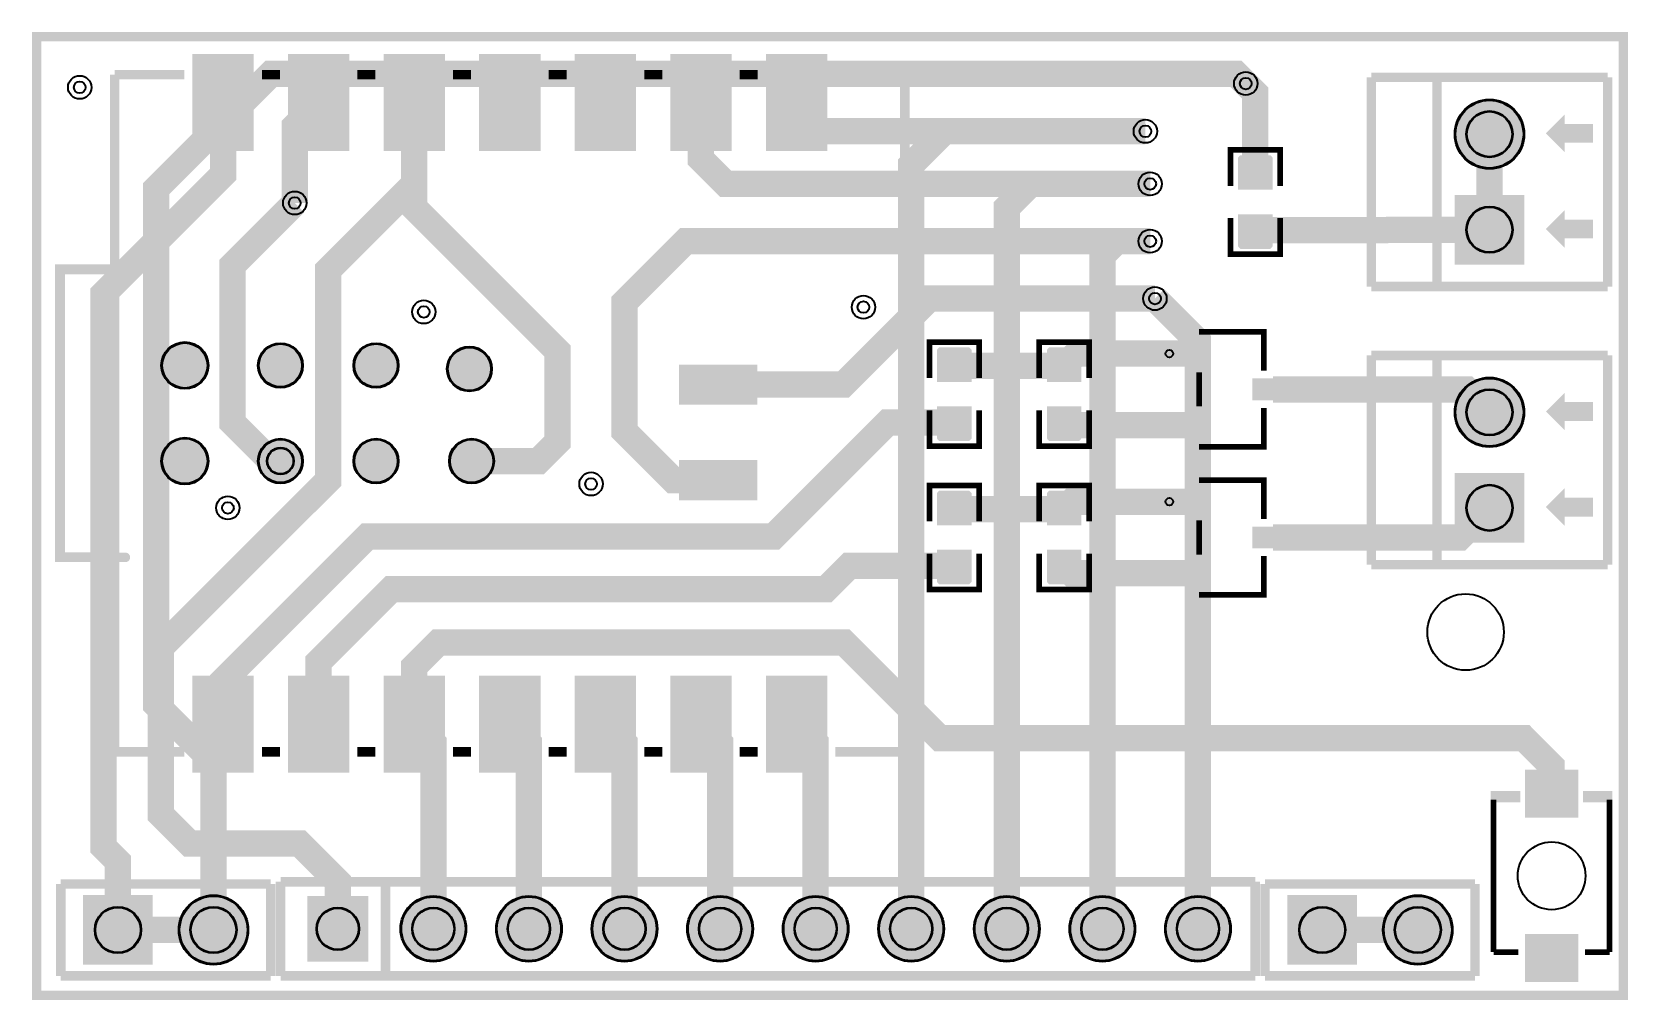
# Model space of a CAD drawing. Header units: millimetres. Extents: x -0.1 to 42.3, y -0.1 to 25.6.
import ezdxf

# ---------------------------------------------------------------- set-up
doc = ezdxf.new("R2010")
doc.units = ezdxf.units.MM
for name, color, linetype, true_color in [('BoardOutLine', 7, 'Continuous', 0xff00ff), ('BottomLayer', 7, 'Continuous', 0x0000ff), ('BottomSolderMaskLayer', 7, 'Continuous', 0xaa00ff), ('Document', 7, 'Continuous', 0xffffff), ('Hole', 7, 'Continuous', 0x222222), ('Multi-Layer', 7, 'Continuous', 0xc0c0c0), ('TopLayer', 7, 'Continuous', 0xff0000), ('TopPasteMaskLayer', 7, 'Continuous', 0x808080), ('TopSilkLayer', 7, 'Continuous', 0xffcc00), ('TopSolderMaskLayer', 7, 'Continuous', 0x800080)]:
    doc.layers.add(name, color=color, linetype=linetype, true_color=true_color)

msp = doc.modelspace()

# ---------------------------------------------------------------- hatches: boundary and pattern name
at = {"layer": 'BottomSolderMaskLayer'}
for points in [[(37.683, 22.886, 1), (39.534, 22.886, 1)], [(37.683, 19.421), (37.683, 21.271), (39.533, 21.271), (39.533, 19.421)], [(37.683, 15.494, 1), (39.534, 15.494, 1)], [(5.88, 14.198, 1), (7.074, 14.198, 1)], [(37.683, 12.029), (37.683, 13.879), (39.533, 13.879), (39.533, 12.029)], [(1.234, 2.661), (3.084, 2.661), (3.084, 0.81), (1.234, 0.81)], [(3.774, 1.736, 1), (5.624, 1.736, 1)], [(7.188, 2.641), (8.814, 2.641), (8.814, 0.89), (7.188, 0.89)], [(9.666, 1.766, 1), (11.416, 1.766, 1)], [(12.206, 1.766, 1), (13.956, 1.766, 1)], [(14.746, 1.766, 1), (16.496, 1.766, 1)], [(17.286, 1.766, 1), (19.036, 1.766, 1)], [(19.826, 1.766, 1), (21.576, 1.766, 1)], [(22.366, 1.766, 1), (24.116, 1.766, 1)], [(24.906, 1.766, 1), (26.656, 1.766, 1)], [(27.446, 1.766, 1), (29.196, 1.766, 1)], [(29.986, 1.766, 1), (31.736, 1.766, 1)], [(33.238, 2.661), (35.088, 2.661), (35.088, 0.81), (33.238, 0.81)], [(35.778, 1.736, 1), (37.628, 1.736, 1)]]:
    msp.add_hatch(color=256, dxfattribs=at).paths.add_polyline_path(points)
at = {"layer": 'Document'}
for points in [[(40.108, 22.907), (40.609, 22.407), (40.609, 23.407)], [(40.609, 22.657), (40.609, 23.157), (41.359, 23.157), (41.359, 22.657)], [(40.108, 20.367), (40.608, 19.867), (40.608, 20.867)], [(40.608, 20.117), (40.608, 20.617), (41.358, 20.617), (41.358, 20.117)], [(2.355, 11.511), (0.625, 11.511), (0.608, 11.512), (0.592, 11.515), (0.576, 11.521), (0.561, 11.528), (0.548, 11.537), (0.535, 11.548), (0.524, 11.561), (0.515, 11.575), (0.508, 11.589), (0.502, 11.605), (0.499, 11.621), (0.498, 11.638), (0.498, 19.288), (0.499, 19.305), (0.502, 19.321), (0.508, 19.337), (0.515, 19.352), (0.524, 19.365), (0.535, 19.378), (0.548, 19.389), (0.561, 19.398), (0.576, 19.405), (0.592, 19.411), (0.608, 19.414), (0.625, 19.415), (2.455, 19.415), (2.472, 19.414), (2.488, 19.411), (2.504, 19.405), (2.518, 19.398), (2.532, 19.389), (2.545, 19.378), (2.556, 19.365), (2.565, 19.352), (2.572, 19.337), (2.578, 19.321), (2.581, 19.305), (2.582, 19.288), (2.581, 19.271), (2.578, 19.255), (2.572, 19.239), (2.565, 19.225), (2.556, 19.211), (2.545, 19.198), (2.532, 19.187), (2.518, 19.178), (2.504, 19.171), (2.488, 19.165), (2.472, 19.162), (2.455, 19.161), (0.752, 19.161), (0.752, 11.765), (2.355, 11.765), (2.372, 11.764), (2.388, 11.761), (2.404, 11.755), (2.418, 11.748), (2.432, 11.739), (2.445, 11.728), (2.456, 11.715), (2.465, 11.702), (2.472, 11.687), (2.478, 11.671), (2.481, 11.655), (2.482, 11.638), (2.481, 11.621), (2.478, 11.605), (2.472, 11.589), (2.465, 11.575), (2.456, 11.561), (2.445, 11.548), (2.432, 11.537), (2.418, 11.528), (2.404, 11.521), (2.388, 11.515), (2.372, 11.512), (2.355, 11.511)], [(40.108, 15.515), (40.609, 15.015), (40.609, 16.015)], [(40.609, 15.265), (40.609, 15.765), (41.359, 15.765), (41.359, 15.265)], [(40.108, 12.975), (40.608, 12.475), (40.608, 13.475)], [(40.608, 12.725), (40.608, 13.225), (41.358, 13.225), (41.358, 12.725)]]:
    msp.add_hatch(color=256, dxfattribs=at).paths.add_polyline_path(points)
at = {"layer": 'Multi-Layer'}
for points in [[(37.708, 22.886, 1), (39.508, 22.886, 1)], [(37.708, 19.446), (37.708, 21.246), (39.508, 21.246), (39.508, 19.446)], [(37.708, 15.494, 1), (39.508, 15.494, 1)], [(5.906, 14.198, 1), (7.049, 14.198, 1)], [(37.708, 12.054), (37.708, 13.854), (39.508, 13.854), (39.508, 12.054)], [(1.259, 2.636), (3.059, 2.636), (3.059, 0.836), (1.259, 0.836)], [(3.799, 1.736, 1), (5.599, 1.736, 1)], [(7.214, 2.616), (8.788, 2.616), (8.788, 0.916), (7.214, 0.916)], [(9.691, 1.766, 1), (11.391, 1.766, 1)], [(12.231, 1.766, 1), (13.931, 1.766, 1)], [(14.771, 1.766, 1), (16.471, 1.766, 1)], [(17.311, 1.766, 1), (19.011, 1.766, 1)], [(19.851, 1.766, 1), (21.551, 1.766, 1)], [(22.391, 1.766, 1), (24.091, 1.766, 1)], [(24.931, 1.766, 1), (26.631, 1.766, 1)], [(27.471, 1.766, 1), (29.171, 1.766, 1)], [(30.011, 1.766, 1), (31.711, 1.766, 1)], [(33.263, 2.636), (35.063, 2.636), (35.063, 0.836), (33.263, 0.836)], [(35.803, 1.736, 1), (37.603, 1.736, 1)]]:
    msp.add_hatch(color=256, dxfattribs=at).paths.add_polyline_path(points)
at = {"layer": 'TopLayer'}
for points in [[(4.153, 22.48), (4.153, 24.98), (5.753, 24.98), (5.753, 22.48)], [(6.693, 22.48), (6.693, 24.98), (8.293, 24.98), (8.293, 22.48)], [(9.233, 22.48), (9.233, 24.98), (10.833, 24.98), (10.833, 22.48)], [(11.773, 22.48), (11.773, 24.98), (13.373, 24.98), (13.373, 22.48)], [(14.313, 22.48), (14.313, 24.98), (15.913, 24.98), (15.913, 22.48)], [(16.853, 22.48), (16.853, 24.98), (18.453, 24.98), (18.453, 22.48)], [(19.393, 22.48), (19.393, 24.98), (20.993, 24.98), (20.993, 22.48)], [(31.953, 21.432), (32.817, 21.432), (32.817, 22.239), (31.953, 22.239)], [(31.953, 20.732), (32.817, 20.732), (32.817, 19.926), (31.953, 19.926)], [(3.337, 16.738, 1), (4.537, 16.738, 1)], [(5.906, 16.738, 1), (7.049, 16.738, 1)], [(8.446, 16.738, 1), (9.589, 16.738, 1)], [(10.929, 16.645, 1), (12.072, 16.645, 1)], [(23.952, 16.326), (24.816, 16.326), (24.816, 17.133), (23.952, 17.133)], [(26.873, 16.326), (27.737, 16.326), (27.737, 17.133), (26.873, 17.133)], [(30.13, 17.319), (30.13, 16.787), (31.168, 16.787), (31.168, 17.319)], [(17.094, 16.738), (19.126, 16.738), (19.126, 15.722), (17.094, 15.722)], [(32.333, 16.369), (32.333, 15.837), (33.37, 15.837), (33.37, 16.369)], [(23.952, 15.626), (24.816, 15.626), (24.816, 14.82), (23.952, 14.82)], [(26.873, 15.626), (27.737, 15.626), (27.737, 14.82), (26.873, 14.82)], [(30.13, 15.419), (30.13, 14.887), (31.168, 14.887), (31.168, 15.419)], [(3.337, 14.198, 1), (4.537, 14.198, 1)], [(8.446, 14.198, 1), (9.589, 14.198, 1)], [(10.986, 14.198, 1), (12.129, 14.198, 1)], [(19.126, 13.182), (17.094, 13.182), (17.094, 14.198), (19.126, 14.198)], [(23.952, 12.516), (24.816, 12.516), (24.816, 13.323), (23.952, 13.323)], [(26.873, 12.516), (27.737, 12.516), (27.737, 13.323), (26.873, 13.323)], [(30.13, 13.382), (30.13, 12.85), (31.168, 12.85), (31.168, 13.382)], [(32.333, 12.432), (32.333, 11.9), (33.37, 11.9), (33.37, 12.432)], [(23.952, 11.816), (24.816, 11.816), (24.816, 11.01), (23.952, 11.01)], [(26.873, 11.816), (27.737, 11.816), (27.737, 11.01), (26.873, 11.01)], [(30.13, 11.482), (30.13, 10.95), (31.168, 10.95), (31.168, 11.482)], [(4.153, 5.956), (4.153, 8.456), (5.753, 8.456), (5.753, 5.956)], [(6.693, 5.956), (6.693, 8.456), (8.293, 8.456), (8.293, 5.956)], [(9.233, 5.956), (9.233, 8.456), (10.833, 8.456), (10.833, 5.956)], [(11.773, 5.956), (11.773, 8.456), (13.373, 8.456), (13.373, 5.956)], [(14.313, 5.956), (14.313, 8.456), (15.913, 8.456), (15.913, 5.956)], [(16.853, 5.956), (16.853, 8.456), (18.453, 8.456), (18.453, 5.956)], [(19.393, 5.956), (19.393, 8.456), (20.993, 8.456), (20.993, 5.956)], [(39.579, 4.745), (40.939, 4.745), (40.939, 5.975), (39.579, 5.975)], [(39.579, 1.605), (40.939, 1.605), (40.939, 0.375), (39.579, 0.375)]]:
    msp.add_hatch(color=256, dxfattribs=at).paths.add_polyline_path(points)
at = {"layer": 'TopPasteMaskLayer'}
for points in [[(4.153, 22.48), (4.153, 24.98), (5.753, 24.98), (5.753, 22.48)], [(6.693, 22.48), (6.693, 24.98), (8.293, 24.98), (8.293, 22.48)], [(9.233, 22.48), (9.233, 24.98), (10.833, 24.98), (10.833, 22.48)], [(11.773, 22.48), (11.773, 24.98), (13.373, 24.98), (13.373, 22.48)], [(14.313, 22.48), (14.313, 24.98), (15.913, 24.98), (15.913, 22.48)], [(16.853, 22.48), (16.853, 24.98), (18.453, 24.98), (18.453, 22.48)], [(19.393, 22.48), (19.393, 24.98), (20.993, 24.98), (20.993, 22.48)], [(31.935, 22.277), (31.935, 21.477), (31.985, 21.427), (32.213, 21.427), (32.213, 21.797), (32.543, 21.797), (32.543, 21.427), (32.785, 21.427), (32.835, 21.477), (32.835, 22.277), (32.785, 22.327), (31.985, 22.327)], [(32.835, 19.887), (32.835, 20.687), (32.785, 20.737), (32.557, 20.737), (32.557, 20.367), (32.227, 20.367), (32.227, 20.737), (31.985, 20.737), (31.935, 20.687), (31.935, 19.887), (31.985, 19.837), (32.785, 19.837)], [(3.337, 16.738, 1), (4.537, 16.738, 1)], [(5.906, 16.738, 1), (7.049, 16.738, 1)], [(8.446, 16.738, 1), (9.589, 16.738, 1)], [(10.929, 16.645, 1), (12.072, 16.645, 1)], [(23.934, 17.171), (23.934, 16.371), (23.984, 16.321), (24.212, 16.321), (24.212, 16.691), (24.542, 16.691), (24.542, 16.321), (24.784, 16.321), (24.834, 16.371), (24.834, 17.171), (24.784, 17.221), (23.984, 17.221)], [(26.855, 17.171), (26.855, 16.371), (26.905, 16.321), (27.133, 16.321), (27.133, 16.691), (27.463, 16.691), (27.463, 16.321), (27.705, 16.321), (27.755, 16.371), (27.755, 17.171), (27.705, 17.221), (26.905, 17.221)], [(30.13, 17.319), (30.13, 16.787), (31.168, 16.787), (31.168, 17.319)], [(17.094, 16.738), (19.126, 16.738), (19.126, 15.722), (17.094, 15.722)], [(32.333, 16.369), (32.333, 15.837), (33.37, 15.837), (33.37, 16.369)], [(24.834, 14.781), (24.834, 15.581), (24.784, 15.631), (24.556, 15.631), (24.556, 15.261), (24.226, 15.261), (24.226, 15.631), (23.984, 15.631), (23.934, 15.581), (23.934, 14.781), (23.984, 14.731), (24.784, 14.731)], [(27.755, 14.781), (27.755, 15.581), (27.705, 15.631), (27.477, 15.631), (27.477, 15.261), (27.147, 15.261), (27.147, 15.631), (26.905, 15.631), (26.855, 15.581), (26.855, 14.781), (26.905, 14.731), (27.705, 14.731)], [(30.13, 15.419), (30.13, 14.887), (31.168, 14.887), (31.168, 15.419)], [(3.337, 14.198, 1), (4.537, 14.198, 1)], [(8.446, 14.198, 1), (9.589, 14.198, 1)], [(10.986, 14.198, 1), (12.129, 14.198, 1)], [(19.126, 13.182), (17.094, 13.182), (17.094, 14.198), (19.126, 14.198)], [(23.934, 13.361), (23.934, 12.561), (23.984, 12.511), (24.212, 12.511), (24.212, 12.881), (24.542, 12.881), (24.542, 12.511), (24.784, 12.511), (24.834, 12.561), (24.834, 13.361), (24.784, 13.411), (23.984, 13.411)], [(26.855, 13.361), (26.855, 12.561), (26.905, 12.511), (27.133, 12.511), (27.133, 12.881), (27.463, 12.881), (27.463, 12.511), (27.705, 12.511), (27.755, 12.561), (27.755, 13.361), (27.705, 13.411), (26.905, 13.411)], [(30.13, 13.382), (30.13, 12.85), (31.168, 12.85), (31.168, 13.382)], [(32.333, 12.432), (32.333, 11.9), (33.37, 11.9), (33.37, 12.432)], [(24.834, 10.971), (24.834, 11.771), (24.784, 11.821), (24.556, 11.821), (24.556, 11.451), (24.226, 11.451), (24.226, 11.821), (23.984, 11.821), (23.934, 11.771), (23.934, 10.971), (23.984, 10.921), (24.784, 10.921)], [(27.755, 10.971), (27.755, 11.771), (27.705, 11.821), (27.477, 11.821), (27.477, 11.451), (27.147, 11.451), (27.147, 11.821), (26.905, 11.821), (26.855, 11.771), (26.855, 10.971), (26.905, 10.921), (27.705, 10.921)], [(30.13, 11.482), (30.13, 10.95), (31.168, 10.95), (31.168, 11.482)], [(4.153, 5.956), (4.153, 8.456), (5.753, 8.456), (5.753, 5.956)], [(6.693, 5.956), (6.693, 8.456), (8.293, 8.456), (8.293, 5.956)], [(9.233, 5.956), (9.233, 8.456), (10.833, 8.456), (10.833, 5.956)], [(11.773, 5.956), (11.773, 8.456), (13.373, 8.456), (13.373, 5.956)], [(14.313, 5.956), (14.313, 8.456), (15.913, 8.456), (15.913, 5.956)], [(16.853, 5.956), (16.853, 8.456), (18.453, 8.456), (18.453, 5.956)], [(19.393, 5.956), (19.393, 8.456), (20.993, 8.456), (20.993, 5.956)], [(39.579, 4.745), (40.939, 4.745), (40.939, 5.975), (39.579, 5.975)], [(39.579, 1.605), (40.939, 1.605), (40.939, 0.375), (39.579, 0.375)]]:
    msp.add_hatch(color=256, dxfattribs=at).paths.add_polyline_path(points)
at = {"layer": 'TopSilkLayer'}
for points in [[(40.108, 22.906), (40.608, 22.406), (40.608, 23.406)], [(40.608, 22.656), (40.608, 23.156), (41.358, 23.156), (41.358, 22.656)], [(40.108, 20.366), (40.608, 19.866), (40.608, 20.866)], [(40.608, 20.116), (40.608, 20.616), (41.358, 20.616), (41.358, 20.116)], [(40.108, 15.514), (40.608, 15.014), (40.608, 16.014)], [(40.608, 15.264), (40.608, 15.764), (41.358, 15.764), (41.358, 15.264)], [(40.108, 12.974), (40.608, 12.474), (40.608, 13.474)], [(40.608, 12.724), (40.608, 13.224), (41.358, 13.224), (41.358, 12.724)], [(38.642, 5.125), (39.427, 5.125), (39.427, 5.43), (38.642, 5.43)], [(41.876, 5.125), (41.091, 5.125), (41.091, 5.43), (41.876, 5.43)]]:
    msp.add_hatch(color=256, dxfattribs=at).paths.add_polyline_path(points)
at = {"layer": 'TopSolderMaskLayer'}
for points in [[(4.137, 22.44), (4.137, 25.02), (5.769, 25.02), (5.769, 22.44)], [(6.677, 22.44), (6.677, 25.02), (8.309, 25.02), (8.309, 22.44)], [(9.217, 22.44), (9.217, 25.02), (10.849, 25.02), (10.849, 22.44)], [(11.757, 22.44), (11.757, 25.02), (13.389, 25.02), (13.389, 22.44)], [(14.297, 22.44), (14.297, 25.02), (15.929, 25.02), (15.929, 22.44)], [(16.837, 22.44), (16.837, 25.02), (18.469, 25.02), (18.469, 22.44)], [(19.377, 22.44), (19.377, 25.02), (21.009, 25.02), (21.009, 22.44)], [(37.683, 22.886, 1), (39.534, 22.886, 1)], [(31.926, 21.408), (32.844, 21.408), (32.844, 22.262), (31.926, 22.262)], [(37.683, 19.421), (37.683, 21.271), (39.533, 21.271), (39.533, 19.421)], [(31.926, 20.756), (32.844, 20.756), (32.844, 19.902), (31.926, 19.902)], [(3.312, 16.738, 1), (4.562, 16.738, 1)], [(5.88, 16.738, 1), (7.074, 16.738, 1)], [(8.42, 16.738, 1), (9.614, 16.738, 1)], [(10.903, 16.645, 1), (12.097, 16.645, 1)], [(23.925, 16.302), (24.843, 16.302), (24.843, 17.156), (23.925, 17.156)], [(26.846, 16.302), (27.764, 16.302), (27.764, 17.156), (26.846, 17.156)], [(30.105, 17.344), (30.105, 16.762), (31.193, 16.762), (31.193, 17.344)], [(17.069, 16.763), (19.152, 16.763), (19.152, 15.697), (17.069, 15.697)], [(32.307, 16.394), (32.307, 15.812), (33.396, 15.812), (33.396, 16.394)], [(37.683, 15.494, 1), (39.534, 15.494, 1)], [(23.925, 15.65), (24.843, 15.65), (24.843, 14.796), (23.925, 14.796)], [(26.846, 15.65), (27.764, 15.65), (27.764, 14.796), (26.846, 14.796)], [(30.105, 15.444), (30.105, 14.862), (31.193, 14.862), (31.193, 15.444)], [(3.312, 14.198, 1), (4.562, 14.198, 1)], [(5.88, 14.198, 1), (7.074, 14.198, 1)], [(8.42, 14.198, 1), (9.614, 14.198, 1)], [(10.96, 14.198, 1), (12.154, 14.198, 1)], [(19.152, 13.157), (17.069, 13.157), (17.069, 14.223), (19.152, 14.223)], [(37.683, 12.029), (37.683, 13.879), (39.533, 13.879), (39.533, 12.029)], [(23.925, 12.492), (24.843, 12.492), (24.843, 13.346), (23.925, 13.346)], [(26.846, 12.492), (27.764, 12.492), (27.764, 13.346), (26.846, 13.346)], [(30.105, 13.407), (30.105, 12.825), (31.193, 12.825), (31.193, 13.407)], [(32.307, 12.457), (32.307, 11.875), (33.396, 11.875), (33.396, 12.457)], [(23.925, 11.84), (24.843, 11.84), (24.843, 10.986), (23.925, 10.986)], [(26.846, 11.84), (27.764, 11.84), (27.764, 10.986), (26.846, 10.986)], [(30.105, 11.507), (30.105, 10.925), (31.193, 10.925), (31.193, 11.507)], [(4.137, 5.916), (4.137, 8.496), (5.769, 8.496), (5.769, 5.916)], [(6.677, 5.916), (6.677, 8.496), (8.309, 8.496), (8.309, 5.916)], [(9.217, 5.916), (9.217, 8.496), (10.849, 8.496), (10.849, 5.916)], [(11.757, 5.916), (11.757, 8.496), (13.389, 8.496), (13.389, 5.916)], [(14.297, 5.916), (14.297, 8.496), (15.929, 8.496), (15.929, 5.916)], [(16.837, 5.916), (16.837, 8.496), (18.469, 8.496), (18.469, 5.916)], [(19.377, 5.916), (19.377, 8.496), (21.009, 8.496), (21.009, 5.916)], [(39.551, 4.722), (40.967, 4.722), (40.967, 5.998), (39.551, 5.998)], [(1.234, 2.661), (3.084, 2.661), (3.084, 0.81), (1.234, 0.81)], [(3.774, 1.736, 1), (5.624, 1.736, 1)], [(7.188, 2.641), (8.814, 2.641), (8.814, 0.89), (7.188, 0.89)], [(9.666, 1.766, 1), (11.416, 1.766, 1)], [(12.206, 1.766, 1), (13.956, 1.766, 1)], [(14.746, 1.766, 1), (16.496, 1.766, 1)], [(17.286, 1.766, 1), (19.036, 1.766, 1)], [(19.826, 1.766, 1), (21.576, 1.766, 1)], [(22.366, 1.766, 1), (24.116, 1.766, 1)], [(24.906, 1.766, 1), (26.656, 1.766, 1)], [(27.446, 1.766, 1), (29.196, 1.766, 1)], [(29.986, 1.766, 1), (31.736, 1.766, 1)], [(33.238, 2.661), (35.088, 2.661), (35.088, 0.81), (33.238, 0.81)], [(35.778, 1.736, 1), (37.628, 1.736, 1)], [(39.551, 1.628), (40.967, 1.628), (40.967, 0.352), (39.551, 0.352)]]:
    msp.add_hatch(color=256, dxfattribs=at).paths.add_polyline_path(points)

# ---------------------------------------------------------------- linework, layer by layer
at = {"layer": 'BoardOutLine', "const_width": 0.254}
msp.add_lwpolyline([(0, 25.476), (42.164, 25.476), (42.164, -0.001), (0, -0.001), (0, 25.476)], close=True, dxfattribs=at)
at = {"layer": 'BottomLayer', "const_width": 0.7}
for points in [[(32.131, 24.231), (31.877, 24.485), (6.223, 24.485), (3.175, 21.437), (3.175, 7.721), (4.699, 6.197), (4.699, 1.737)], [(29.464, 22.961), (24.13, 22.961), (23.241, 22.072), (23.241, 1.766)], [(29.591, 21.564), (26.416, 21.564), (25.781, 20.929), (25.781, 1.766)], [(29.591, 20.04), (28.702, 20.04), (28.321, 19.659), (28.321, 1.766)], [(29.718, 18.516), (30.861, 17.373), (30.861, 1.766)]]:
    msp.add_lwpolyline(points, dxfattribs=at)
at = {"layer": 'BottomSolderMaskLayer'}
for centre, radius in [((38.608, 22.886), 0.925), ((38.608, 22.886), 0.617), ((38.608, 20.346), 0.617), ((38.608, 15.494), 0.925), ((38.608, 15.494), 0.617), ((6.477, 14.198), 0.597), ((6.477, 14.198), 0.358), ((38.608, 12.954), 0.617), ((4.699, 1.736), 0.925), ((10.541, 1.766), 0.875), ((13.081, 1.766), 0.875), ((15.621, 1.766), 0.875), ((18.161, 1.766), 0.875), ((20.701, 1.766), 0.875), ((23.241, 1.766), 0.875), ((25.781, 1.766), 0.875), ((28.321, 1.766), 0.875), ((30.861, 1.766), 0.875), ((36.703, 1.736), 0.925), ((2.159, 1.736), 0.617), ((4.699, 1.736), 0.617), ((8.001, 1.766), 0.568), ((10.541, 1.766), 0.566), ((13.081, 1.766), 0.566), ((15.621, 1.766), 0.566), ((18.161, 1.766), 0.566), ((20.701, 1.766), 0.566), ((23.241, 1.766), 0.566), ((25.781, 1.766), 0.566), ((28.321, 1.766), 0.566), ((30.861, 1.766), 0.566), ((34.163, 1.736), 0.617), ((36.703, 1.736), 0.617)]:
    msp.add_circle(centre, radius, dxfattribs=at)
at = {"layer": 'Document'}
for centre in [(30.1, 17.053), (30.1, 13.116)]:
    msp.add_circle(centre, 0.1, dxfattribs=at)
at = {"layer": 'Hole'}
for centre in [(1.143, 24.13), (32.131, 24.231), (29.464, 22.961), (29.591, 21.564), (6.858, 21.056), (29.591, 20.04), (29.718, 18.516), (10.287, 18.161), (21.971, 18.288), (14.732, 13.589), (5.08, 12.954)]:
    msp.add_circle(centre, 0.155, dxfattribs=at)
at = {"layer": 'Multi-Layer'}
for centre, radius in [((1.143, 24.13), 0.31), ((32.131, 24.231), 0.31), ((38.608, 22.886), 0.9), ((38.608, 22.886), 0.6), ((29.464, 22.961), 0.31), ((29.591, 21.564), 0.31), ((6.858, 21.056), 0.31), ((38.608, 20.346), 0.6), ((29.591, 20.04), 0.31), ((29.718, 18.516), 0.31), ((10.287, 18.161), 0.31), ((21.971, 18.288), 0.31), ((38.608, 15.494), 0.9), ((38.608, 15.494), 0.6), ((6.477, 14.198), 0.572), ((6.477, 14.198), 0.343), ((14.732, 13.589), 0.31), ((5.08, 12.954), 0.31), ((38.608, 12.954), 0.6), ((37.973, 9.652), 1.016), ((4.699, 1.736), 0.9), ((10.541, 1.766), 0.85), ((13.081, 1.766), 0.85), ((15.621, 1.766), 0.85), ((18.161, 1.766), 0.85), ((20.701, 1.766), 0.85), ((23.241, 1.766), 0.85), ((25.781, 1.766), 0.85), ((28.321, 1.766), 0.85), ((30.861, 1.766), 0.85), ((36.703, 1.736), 0.9), ((2.159, 1.736), 0.6), ((4.699, 1.736), 0.6), ((8.001, 1.766), 0.55), ((10.541, 1.766), 0.55), ((13.081, 1.766), 0.55), ((15.621, 1.766), 0.55), ((18.161, 1.766), 0.55), ((20.701, 1.766), 0.55), ((23.241, 1.766), 0.55), ((25.781, 1.766), 0.55), ((28.321, 1.766), 0.55), ((30.861, 1.766), 0.55), ((34.163, 1.736), 0.6), ((36.703, 1.736), 0.6)]:
    msp.add_circle(centre, radius, dxfattribs=at)
at = {"layer": 'TopLayer', "const_width": 0.7}
for points in [[(32.131, 24.231), (32.385, 23.977), (32.385, 21.835)], [(4.953, 23.731), (4.953, 21.818), (1.778, 18.643), (1.778, 3.936), (2.159, 3.555), (2.159, 1.737)], [(10.033, 23.731), (10.033, 21.564), (7.747, 19.278), (7.747, 13.69), (3.302, 9.245), (3.302, 4.8), (4.064, 4.038), (6.985, 4.038), (8.001, 3.022), (8.001, 1.765)], [(7.493, 23.73), (6.858, 23.095), (6.858, 21.056)], [(10.033, 23.731), (10.033, 20.929), (13.843, 17.119), (13.843, 14.706), (13.335, 14.198), (11.557, 14.198)], [(17.653, 23.731), (17.653, 22.224), (18.313, 21.564), (29.591, 21.564)], [(20.193, 23.343), (20.575, 22.961), (29.464, 22.961)], [(38.608, 20.346), (38.608, 22.886)], [(6.858, 21.056), (6.858, 21.056), (5.207, 19.405), (5.207, 15.214), (6.223, 14.198), (6.477, 14.198)], [(18.11, 13.69), (16.916, 13.69), (15.621, 14.985), (15.621, 18.414), (17.247, 20.04), (29.591, 20.04)], [(32.385, 20.33), (38.608, 20.345)], [(18.11, 16.23), (21.438, 16.23), (23.724, 18.516), (29.718, 18.516)], [(27.305, 16.729), (27.629, 17.053), (30.649, 17.053)], [(24.384, 16.729), (27.305, 16.729)], [(38.608, 15.494), (37.999, 16.103), (32.851, 16.103)], [(4.953, 7.205), (4.953, 8.356), (8.788, 12.191), (19.583, 12.191), (22.614, 15.222), (24.384, 15.222)], [(27.305, 15.223), (27.375, 15.153), (30.649, 15.153)], [(24.384, 12.919), (27.305, 12.919)], [(27.305, 12.919), (27.502, 13.116), (30.649, 13.116)], [(38.608, 12.954), (37.82, 12.166), (32.851, 12.166)], [(24.384, 11.412), (21.598, 11.412), (20.98, 10.794), (9.423, 10.794), (7.493, 8.864), (7.493, 7.205)], [(27.305, 11.413), (27.502, 11.216), (30.649, 11.216)], [(10.033, 7.213), (10.033, 8.737), (10.668, 9.372), (21.463, 9.372), (24.003, 6.832), (39.523, 6.832), (40.259, 6.095), (40.259, 5.333)], [(10.033, 7.206), (10.541, 6.698), (10.541, 1.766)], [(12.573, 7.206), (13.081, 6.698), (13.081, 1.766)], [(15.113, 7.206), (15.621, 6.698), (15.621, 1.766)], [(17.653, 7.206), (18.161, 6.698), (18.161, 1.766)], [(20.193, 7.206), (20.701, 6.698), (20.701, 1.766)], [(2.159, 1.736), (4.699, 1.736)], [(34.163, 1.736), (36.703, 1.736)]]:
    msp.add_lwpolyline(points, dxfattribs=at)
at = {"layer": 'TopLayer'}
for centre, radius in [((3.937, 16.738), 0.6), ((6.477, 16.738), 0.572), ((9.017, 16.738), 0.572), ((11.5, 16.645), 0.572), ((3.937, 14.198), 0.6), ((9.017, 14.198), 0.572), ((11.557, 14.198), 0.572)]:
    msp.add_circle(centre, radius, dxfattribs=at)
at = {"layer": 'TopPasteMaskLayer'}
for centre, radius in [((3.937, 16.738), 0.6), ((6.477, 16.738), 0.572), ((9.017, 16.738), 0.572), ((11.5, 16.645), 0.572), ((3.937, 14.198), 0.6), ((9.017, 14.198), 0.572), ((11.557, 14.198), 0.572)]:
    msp.add_circle(centre, radius, dxfattribs=at)
at = {"layer": 'TopSilkLayer'}
for points, const_width in [([(2.073, 24.468), (3.922, 24.468)], 0.254), ([(2.073, 6.468), (2.073, 24.468)], 0.254), ([(5.984, 24.468), (6.462, 24.468)], 0.254), ([(8.524, 24.468), (9.002, 24.468)], 0.254), ([(11.064, 24.468), (11.542, 24.468)], 0.254), ([(13.604, 24.468), (14.082, 24.468)], 0.254), ([(16.144, 24.468), (16.622, 24.468)], 0.254), ([(18.684, 24.468), (19.162, 24.468)], 0.254), ([(21.224, 24.468), (23.073, 24.468)], 0.254), ([(23.073, 24.468), (23.073, 6.468)], 0.254), ([(35.469, 24.396), (41.748, 24.396)], 0.254), ([(35.469, 24.396), (35.469, 18.836)], 0.254), ([(37.213, 24.396), (37.213, 18.836)], 0.254), ([(41.748, 24.396), (41.748, 18.836)], 0.254), ([(31.724, 21.508), (31.724, 22.467), (33.046, 22.467), (33.046, 21.508)], 0.152), ([(31.724, 20.656), (31.724, 19.697), (33.046, 19.697), (33.046, 20.656)], 0.152), ([(2.073, 19.295), (0.617, 19.295), (0.617, 11.641), (2.073, 11.641)], 0.254), ([(35.469, 18.836), (41.748, 18.836)], 0.254), ([(23.723, 16.402), (23.723, 17.361), (25.045, 17.361), (25.045, 16.402)], 0.152), ([(26.644, 16.402), (26.644, 17.361), (27.966, 17.361), (27.966, 16.402)], 0.152), ([(30.891, 17.629), (32.609, 17.629), (32.609, 16.598)], 0.152), ([(35.469, 17.004), (41.748, 17.004)], 0.254), ([(35.469, 17.004), (35.469, 11.444)], 0.254), ([(37.213, 17.004), (37.213, 11.444)], 0.254), ([(41.748, 17.004), (41.748, 11.444)], 0.254), ([(30.891, 15.648), (30.891, 16.558)], 0.152), ([(23.723, 15.55), (23.723, 14.591), (25.045, 14.591), (25.045, 15.55)], 0.152), ([(26.644, 15.55), (26.644, 14.591), (27.966, 14.591), (27.966, 15.55)], 0.152), ([(30.891, 14.577), (32.609, 14.577), (32.609, 15.608)], 0.152), ([(23.723, 12.592), (23.723, 13.551), (25.045, 13.551), (25.045, 12.592)], 0.152), ([(26.644, 12.592), (26.644, 13.551), (27.966, 13.551), (27.966, 12.592)], 0.152), ([(30.891, 13.692), (32.609, 13.692), (32.609, 12.661)], 0.152), ([(30.891, 11.711), (30.891, 12.621)], 0.152), ([(23.723, 11.74), (23.723, 10.781), (25.045, 10.781), (25.045, 11.74)], 0.152), ([(26.644, 11.74), (26.644, 10.781), (27.966, 10.781), (27.966, 11.74)], 0.152), ([(30.891, 10.64), (32.609, 10.64), (32.609, 11.671)], 0.152), ([(35.469, 11.444), (41.748, 11.444)], 0.254), ([(3.922, 6.468), (2.073, 6.468)], 0.254), ([(6.462, 6.468), (5.984, 6.468)], 0.254), ([(9.002, 6.468), (8.524, 6.468)], 0.254), ([(11.542, 6.468), (11.064, 6.468)], 0.254), ([(14.082, 6.468), (13.604, 6.468)], 0.254), ([(16.622, 6.468), (16.144, 6.468)], 0.254), ([(19.162, 6.468), (18.684, 6.468)], 0.254), ([(23.073, 6.468), (21.224, 6.468)], 0.254), ([(38.718, 5.201), (38.718, 1.149)], 0.152), ([(41.8, 5.201), (41.8, 1.149)], 0.152), ([(0.639, 2.956), (6.219, 2.956)], 0.254), ([(0.639, 0.516), (0.639, 2.956)], 0.254), ([(6.219, 2.956), (6.219, 0.516)], 0.254), ([(6.481, 3.016), (6.481, 0.516)], 0.254), ([(32.381, 3.016), (6.481, 3.016)], 0.254), ([(9.271, 3.016), (9.271, 0.516)], 0.254), ([(32.381, 0.516), (32.381, 3.016)], 0.254), ([(32.643, 2.956), (38.223, 2.956)], 0.254), ([(32.643, 0.516), (32.643, 2.956)], 0.254), ([(38.223, 2.956), (38.223, 0.516)], 0.254), ([(38.718, 1.149), (39.376, 1.149)], 0.152), ([(41.8, 1.149), (41.142, 1.149)], 0.152), ([(6.219, 0.516), (0.639, 0.516)], 0.254), ([(6.481, 0.516), (32.381, 0.516)], 0.254), ([(38.223, 0.516), (32.643, 0.516)], 0.254)]:
    msp.add_lwpolyline(points, dxfattribs=dict(at, const_width=const_width))
msp.add_circle((40.259, 3.175), 0.9, dxfattribs=at)
at = {"layer": 'TopSolderMaskLayer'}
for centre, radius in [((38.608, 22.886), 0.925), ((38.608, 22.886), 0.617), ((38.608, 20.346), 0.617), ((3.937, 16.738), 0.625), ((6.477, 16.738), 0.597), ((9.017, 16.738), 0.597), ((11.5, 16.645), 0.597), ((38.608, 15.494), 0.925), ((38.608, 15.494), 0.617), ((3.937, 14.198), 0.625), ((6.477, 14.198), 0.597), ((6.477, 14.198), 0.358), ((9.017, 14.198), 0.597), ((11.557, 14.198), 0.597), ((38.608, 12.954), 0.617), ((4.699, 1.736), 0.925), ((10.541, 1.766), 0.875), ((13.081, 1.766), 0.875), ((15.621, 1.766), 0.875), ((18.161, 1.766), 0.875), ((20.701, 1.766), 0.875), ((23.241, 1.766), 0.875), ((25.781, 1.766), 0.875), ((28.321, 1.766), 0.875), ((30.861, 1.766), 0.875), ((36.703, 1.736), 0.925), ((2.159, 1.736), 0.617), ((4.699, 1.736), 0.617), ((8.001, 1.766), 0.568), ((10.541, 1.766), 0.566), ((13.081, 1.766), 0.566), ((15.621, 1.766), 0.566), ((18.161, 1.766), 0.566), ((20.701, 1.766), 0.566), ((23.241, 1.766), 0.566), ((25.781, 1.766), 0.566), ((28.321, 1.766), 0.566), ((30.861, 1.766), 0.566), ((34.163, 1.736), 0.617), ((36.703, 1.736), 0.617)]:
    msp.add_circle(centre, radius, dxfattribs=at)

doc.saveas('drawing.dxf')
